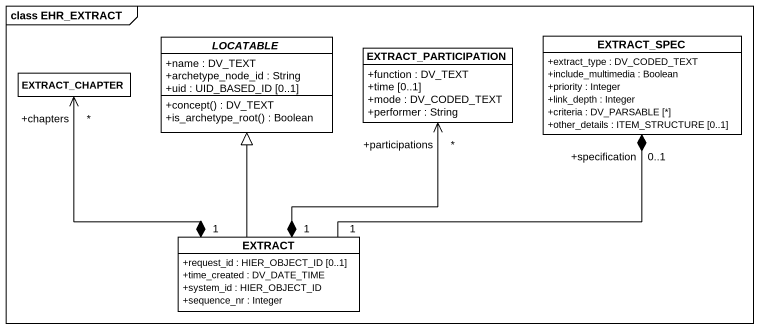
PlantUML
@startuml
mainframe class EHR_EXTRACT
hide circle
hide empty members
skinparam classAttributeIconSize 0
abstract class LOCATABLE {
  +name : DV_TEXT
  +archetype_node_id : String
  +uid : UID_BASED_ID [0..1]
  +concept() : DV_TEXT
  +is_archetype_root() : Boolean
}
class EXTRACT_PARTICIPATION {
  +function : DV_TEXT
  +time [0..1]
  +mode : DV_CODED_TEXT
  +performer : String
}
class EXTRACT_SPEC {
  +extract_type : DV_CODED_TEXT
  +include_multimedia : Boolean
  +priority : Integer
  +link_depth : Integer
  +criteria : DV_PARSABLE [*]
  +other_details : ITEM_STRUCTURE [0..1]
}
class EXTRACT_CHAPTER
class EXTRACT {
  +request_id : HIER_OBJECT_ID [0..1]
  +time_created : DV_DATE_TIME
  +system_id : HIER_OBJECT_ID
  +sequence_nr : Integer
}
EXTRACT -up-|> LOCATABLE
EXTRACT "1" *-up-> "+participations\n*" EXTRACT_PARTICIPATION
EXTRACT "1" -right-* "+specification\n0..1" EXTRACT_SPEC
EXTRACT "1" *-up-> "+chapters\n*" EXTRACT_CHAPTER
@enduml
